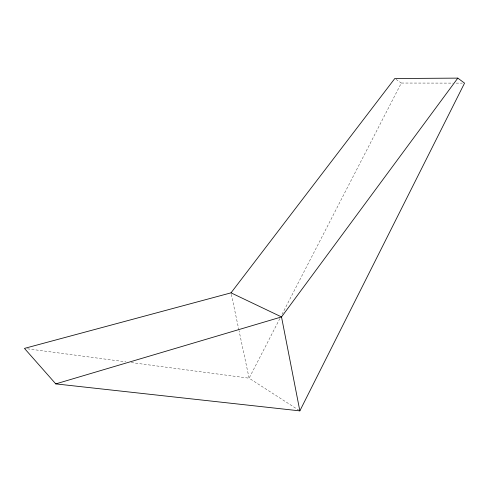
<?xml version="1.0" encoding="UTF-8"?>
<svg xmlns="http://www.w3.org/2000/svg" width="489" height="489" viewBox="0 0 489 489"><rect width="100%" height="100%" fill="white"/><g stroke="black" fill="none" stroke-linecap="round" stroke-linejoin="round"><path stroke-width="0.37" stroke-dasharray="2.44 1.83" d="M279.897 318.486L249.103 378.193L131.101 362.545M281.994 314.415L401.322 83.044L453.126 83.112M456.17 83.118L462.264 83.124M27.476 348.804L125.807 361.842M299.207 410.46L249.103 378.193L239.042 330.698M395.992 79.34L401.322 83.044M231.34 294.329L238.883 329.953"/><path stroke-width="0.73" d="M299.849 410.876L464.55 83.124L457.808 78.124L394.806 78.515L231.022 292.844L24.45 348.4L55.777 383.896L299.849 410.876L281.517 316.933L457.808 78.124M55.777 383.896L281.517 316.933L231.022 292.844"/></g></svg>
